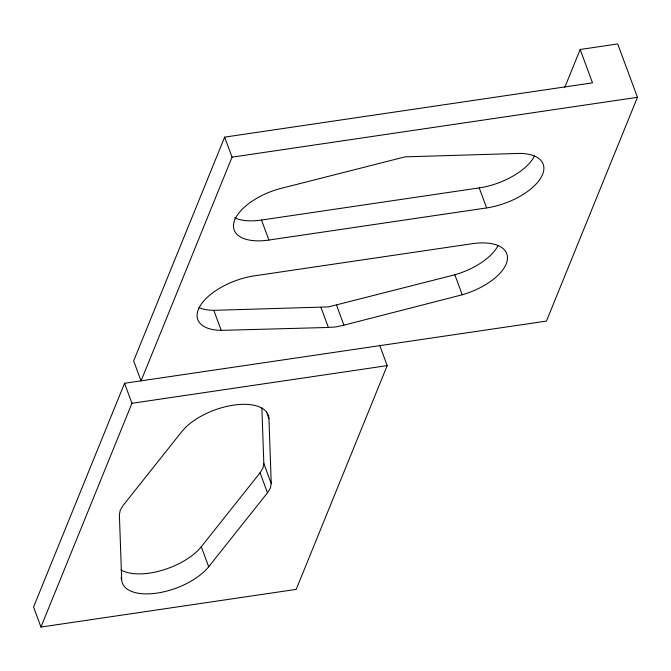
<?xml version="1.0" encoding="UTF-8"?>
<svg xmlns="http://www.w3.org/2000/svg" width="671" height="671" viewBox="0 0 671 671"><rect width="100%" height="100%" fill="white"/><g stroke="black" fill="none" stroke-linecap="round" stroke-linejoin="round"><path stroke-width="1.01" d="M261.875 408.018L263.837 463.527L262.982 468.014L260.071 472.795L201.292 546.748A48.656 23.368 -20.3 0 1 121.032 569.914M266.479 411.935L268.945 418.603L271.243 483.548L270.388 488.027L267.477 492.808L208.689 566.76A48.656 23.368 -20.3 0 1 157.089 593.089A48.656 23.368 -20.3 0 1 121.677 579.61L120.973 577.706M564.806 87.264L580.172 49.486L617.706 43.942L637.45 97.312L546.454 321.082L124.546 383.275L33.55 607.045L40.956 627.058L296.205 589.381L387.201 365.62L379.669 345.238M224.651 137.136L133.646 360.897L141.053 380.918L232.049 157.148L224.651 137.136L592.51 82.843L580.172 49.486M40.956 627.058L131.952 403.288L124.546 383.275M199.002 307.662A48.656 23.368 -20.3 0 0 213.814 310.346L328.496 306.899L454.846 274.775A48.656 23.368 -20.3 0 0 498.075 245.477M343.921 325.158L462.252 294.787A48.656 23.368 -20.3 0 0 507.226 260.474A48.656 23.368 -20.3 0 0 472.057 243.716L254.343 275.856A48.656 23.368 -20.3 0 0 200.193 305.791A48.656 23.368 -20.3 0 0 221.22 330.367L328.379 327.456L335.903 326.92L343.921 325.158L336.523 305.146M232.049 157.148L637.45 97.312M234.506 217.756A48.656 23.368 -20.3 0 0 261.505 220.038L479.22 187.905A48.656 23.368 -20.3 0 0 534.477 155.966M268.903 240.05L486.618 207.918A48.656 23.368 -20.3 0 0 540.776 177.974A48.656 23.368 -20.3 0 0 519.748 153.407L405.066 156.855L278.717 188.987A48.656 23.368 -20.3 0 0 233.743 223.292A48.656 23.368 -20.3 0 0 268.903 240.05L261.505 220.038M131.952 403.288L387.201 365.62M479.22 187.905L486.618 207.918M454.846 274.775L462.252 294.787M320.973 307.435L328.379 327.456M213.814 310.346L221.22 330.367M263.837 463.527L271.243 483.548M260.071 472.795L267.477 492.808M201.292 546.748L208.689 566.76M121.677 579.61L119.379 514.674L120.235 510.186L123.145 505.406L181.925 431.453A48.656 23.368 -20.3 0 1 233.533 405.125A48.656 23.368 -20.3 0 1 268.945 418.603"/></g></svg>
